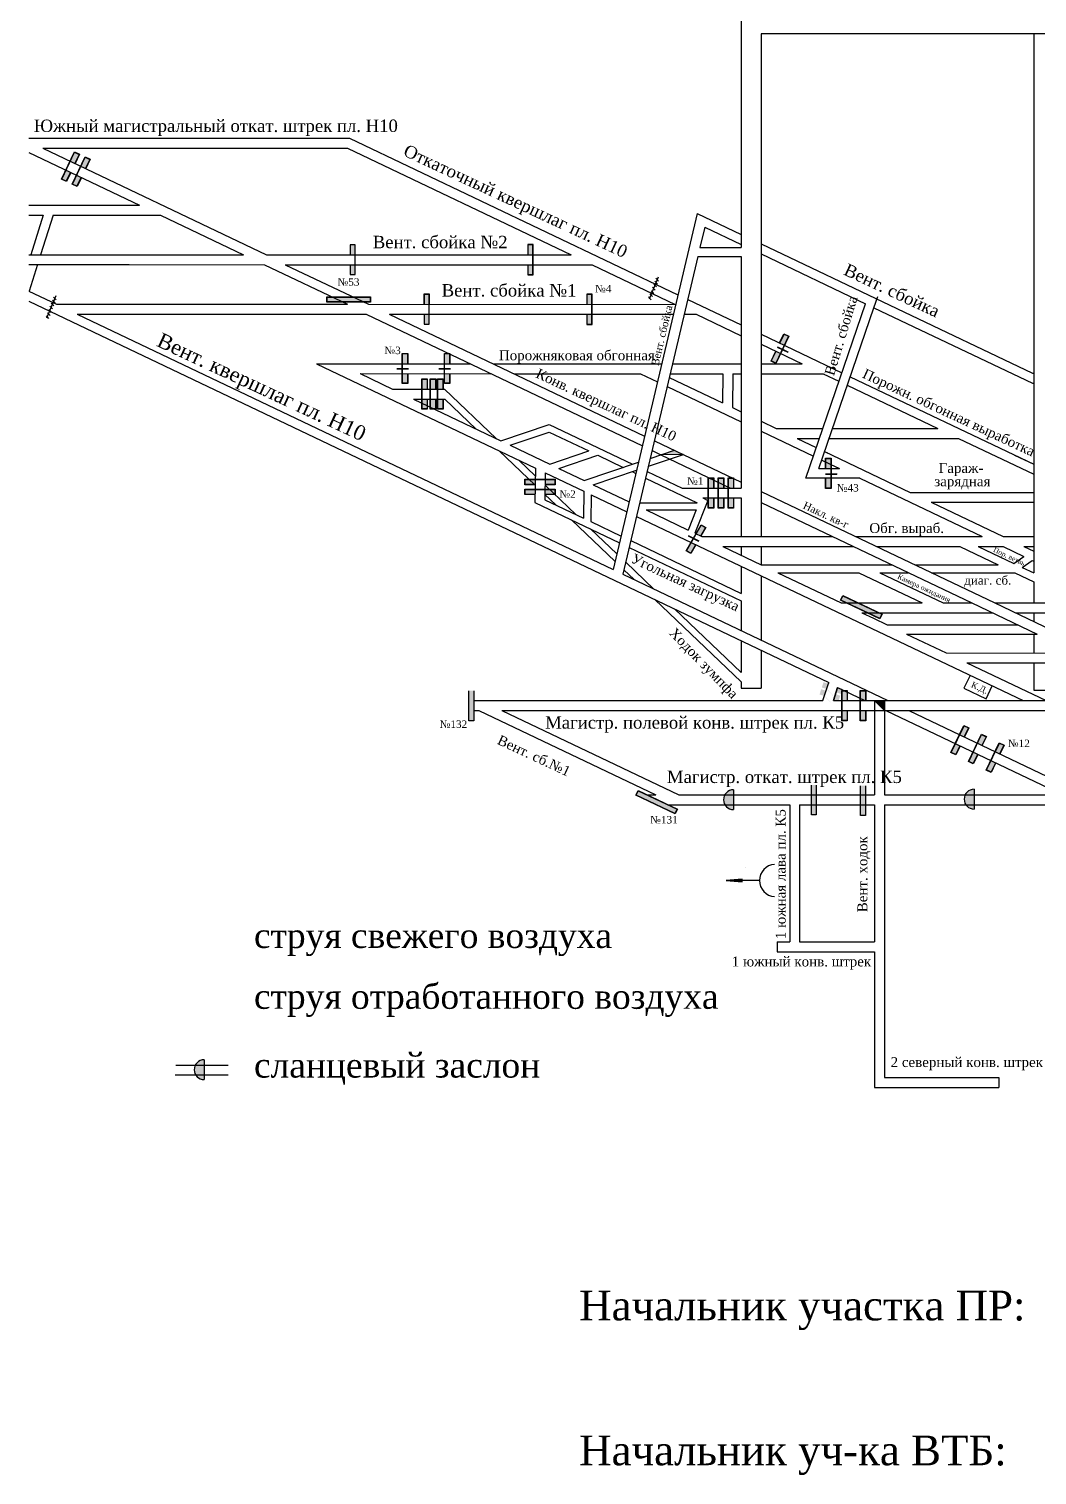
# Model space of a CAD drawing. Header units: millimetres. Extents: x -840 to -83, y -505 to 393.
# Drawn here: x -840 to -433, y -505 to 79 of the extents above; entities that cross this region are included whole.
import ezdxf

# ---------------------------------------------------------------- set-up
doc = ezdxf.new("R2010")
doc.units = ezdxf.units.MM
for name, color, linetype in [('Двери', 7, 'Continuous'), ('Номера перемычек', 7, 'Continuous'), ('Перемычки 01', 7, 'Continuous'), ('Подписи', 7, 'Continuous'), ('Услов заслоны', 7, 'Continuous')]:
    doc.layers.add(name, color=color, linetype=linetype)
doc.styles.get("Standard").update_dxf_attribs({"font": 'TIMES.TTF', "height": 10})

msp = doc.modelspace()

# ---------------------------------------------------------------- hatches: boundary and pattern name
for points in [[(-579.51, -91.21), (-584.97, -93.03), (-575.9, -92.93)], [(-573.95, -125.68), (-574.02, -125.81), (-571.93, -126.83), (-571.86, -126.7)], [(-569.81, -127.85), (-569.74, -127.72), (-571.77, -126.74), (-571.84, -126.87)], [(-498.79, -192.29), (-494.79, -196.29), (-494.79, -192.29)], [(-552.13, -265.51), (-552.13, -264.32), (-558.69, -264.96)]]:
    msp.add_hatch(color=256).paths.add_polyline_path(points)
h = msp.add_hatch(color=256)
h.paths.add_polyline_path([(-519.37, -184.88), (-520.05, -186.98), (-518.04, -187.63), (-518.01, -187.53), (-519.92, -186.91), (-519.31, -185.01), (-517.39, -185.63), (-517.36, -185.54)])
h.paths.add_polyline_path([(-518, -187.51), (-518.04, -187.63), (-515.6, -190.25), (-515.53, -190.17), (-515.84, -189.84)])
h.paths.add_polyline_path([(-514.36, -188.82), (-514.39, -188.92), (-512.38, -189.57), (-511.7, -187.48), (-513.71, -186.83), (-513.74, -186.92), (-511.83, -187.54), (-512.44, -189.44)])
h = msp.add_hatch(color=3)
h.paths.add_polyline_path([(-519.31, -185.01), (-519.92, -186.91), (-518.01, -187.53), (-517.39, -185.63)])
h.paths.add_polyline_path([(-513.74, -186.92), (-514.36, -188.82), (-512.44, -189.44), (-511.83, -187.54)])
h = msp.add_hatch(color=256)
h.paths.add_polyline_path([(-520.3, -187.7), (-520.97, -189.79), (-518.97, -190.44), (-518.94, -190.35), (-520.85, -189.73), (-520.23, -187.83), (-518.32, -188.45), (-518.29, -188.35)])
h.paths.add_polyline_path([(-518.93, -190.33), (-518.97, -190.44), (-516.53, -193.06), (-516.45, -192.99), (-516.76, -192.66)])
h.paths.add_polyline_path([(-515.28, -191.64), (-515.31, -191.73), (-513.3, -192.39), (-512.63, -190.29), (-514.63, -189.64), (-514.66, -189.74), (-512.75, -190.36), (-513.37, -192.26)])
h = msp.add_hatch(color=3)
h.paths.add_polyline_path([(-520.23, -187.83), (-520.85, -189.73), (-518.94, -190.35), (-518.32, -188.45)])
h.paths.add_polyline_path([(-514.66, -189.74), (-515.28, -191.64), (-513.37, -192.26), (-512.75, -190.36)])
at = {"layer": 'Двери'}
h = msp.add_hatch(color=256, dxfattribs=at)
h.paths.add_polyline_path([(-821.38, 24.59), (-819.62, 28.29), (-821.6, 29.24), (-823.37, 25.54), (-823.28, 25.49), (-821.55, 29.1), (-819.75, 28.24), (-821.47, 24.63)])
h.paths.add_polyline_path([(-825, 21.88), (-823.28, 25.49), (-823.37, 25.54), (-825.09, 21.93)])
h.paths.add_polyline_path([(-824.87, 17.28), (-823.1, 20.98), (-823.19, 21.02), (-824.92, 17.41), (-826.72, 18.27), (-825, 21.88), (-825.09, 21.93), (-826.85, 18.23)])
h = msp.add_hatch(color=3, dxfattribs=at)
h.paths.add_polyline_path([(-819.75, 28.24), (-821.55, 29.1), (-823.28, 25.49), (-821.47, 24.63)])
h.paths.add_polyline_path([(-826.72, 18.27), (-824.92, 17.41), (-823.19, 21.02), (-825, 21.88)])
h = msp.add_hatch(color=256, dxfattribs=at)
h.paths.add_polyline_path([(-817.1, 22.55), (-815.34, 26.25), (-817.32, 27.19), (-819.09, 23.49), (-819, 23.45), (-817.28, 27.06), (-815.47, 26.2), (-817.19, 22.59)])
h.paths.add_polyline_path([(-820.72, 19.84), (-819, 23.45), (-819.09, 23.49), (-820.81, 19.88)])
h.paths.add_polyline_path([(-820.59, 15.24), (-818.82, 18.94), (-818.91, 18.98), (-820.64, 15.37), (-822.44, 16.23), (-820.72, 19.84), (-820.81, 19.88), (-822.58, 16.18)])
h = msp.add_hatch(color=3, dxfattribs=at)
h.paths.add_polyline_path([(-815.47, 26.2), (-817.28, 27.06), (-819, 23.45), (-817.19, 22.59)])
h.paths.add_polyline_path([(-822.44, 16.23), (-820.64, 15.37), (-818.91, 18.98), (-820.72, 19.84)])
h = msp.add_hatch(color=256, dxfattribs=at)
h.paths.add_polyline_path([(-710.43, -12.29), (-710.43, -8.19), (-708.23, -8.19), (-708.23, -12.29), (-708.33, -12.29), (-708.33, -8.29), (-710.33, -8.29), (-710.33, -12.29)])
h.paths.add_polyline_path([(-708.33, -16.29), (-708.33, -12.29), (-708.23, -12.29), (-708.23, -16.29)])
h.paths.add_polyline_path([(-710.43, -20.39), (-710.43, -16.29), (-710.33, -16.29), (-710.33, -20.29), (-708.33, -20.29), (-708.33, -16.29), (-708.23, -16.29), (-708.23, -20.39)])
h = msp.add_hatch(color=3, dxfattribs=at)
h.paths.add_polyline_path([(-710.33, -8.29), (-708.33, -8.29), (-708.33, -12.29), (-710.33, -12.29)])
h.paths.add_polyline_path([(-708.33, -20.29), (-710.33, -20.29), (-710.33, -16.29), (-708.33, -16.29)])
h = msp.add_hatch(color=256, dxfattribs=at)
h.paths.add_polyline_path([(-638.72, -12.29), (-638.72, -8.19), (-636.52, -8.19), (-636.52, -12.29), (-636.62, -12.29), (-636.62, -8.29), (-638.62, -8.29), (-638.62, -12.29)])
h.paths.add_polyline_path([(-636.62, -16.29), (-636.62, -12.29), (-636.52, -12.29), (-636.52, -16.29)])
h.paths.add_polyline_path([(-638.72, -20.39), (-638.72, -16.29), (-638.62, -16.29), (-638.62, -20.29), (-636.62, -20.29), (-636.62, -16.29), (-636.52, -16.29), (-636.52, -20.39)])
h = msp.add_hatch(color=3, dxfattribs=at)
h.paths.add_polyline_path([(-638.62, -8.29), (-636.62, -8.29), (-636.62, -12.29), (-638.62, -12.29)])
h.paths.add_polyline_path([(-636.62, -20.29), (-638.62, -20.29), (-638.62, -16.29), (-636.62, -16.29)])
h = msp.add_hatch(color=256, dxfattribs=at)
h.paths.add_polyline_path([(-680.6, -32.3), (-680.6, -28.2), (-678.4, -28.2), (-678.4, -32.3), (-678.5, -32.3), (-678.5, -28.3), (-680.5, -28.3), (-680.5, -32.3)])
h.paths.add_polyline_path([(-678.5, -36.3), (-678.5, -32.3), (-678.4, -32.3), (-678.4, -36.3)])
h.paths.add_polyline_path([(-680.6, -40.4), (-680.6, -36.3), (-680.5, -36.3), (-680.5, -40.3), (-678.5, -40.3), (-678.5, -36.3), (-678.4, -36.3), (-678.4, -40.4)])
h = msp.add_hatch(color=3, dxfattribs=at)
h.paths.add_polyline_path([(-680.5, -28.3), (-678.5, -28.3), (-678.5, -32.3), (-680.5, -32.3)])
h.paths.add_polyline_path([(-678.5, -40.3), (-680.5, -40.3), (-680.5, -36.3), (-678.5, -36.3)])
h = msp.add_hatch(color=256, dxfattribs=at)
h.paths.add_polyline_path([(-614.93, -32.31), (-614.93, -28.21), (-612.73, -28.21), (-612.73, -32.31), (-612.83, -32.31), (-612.83, -28.31), (-614.83, -28.31), (-614.83, -32.31)])
h.paths.add_polyline_path([(-612.83, -36.31), (-612.83, -32.31), (-612.73, -32.31), (-612.73, -36.31)])
h.paths.add_polyline_path([(-614.93, -40.41), (-614.93, -36.31), (-614.83, -36.31), (-614.83, -40.31), (-612.83, -40.31), (-612.83, -36.31), (-612.73, -36.31), (-612.73, -40.41)])
h = msp.add_hatch(color=3, dxfattribs=at)
h.paths.add_polyline_path([(-614.83, -28.31), (-612.83, -28.31), (-612.83, -32.31), (-614.83, -32.31)])
h.paths.add_polyline_path([(-612.83, -40.31), (-614.83, -40.31), (-614.83, -36.31), (-612.83, -36.31)])
h = msp.add_hatch(color=256, dxfattribs=at)
h.paths.add_polyline_path([(-538.8, -51.51), (-540.56, -55.22), (-538.57, -56.16), (-536.81, -52.46), (-536.9, -52.41), (-538.62, -56.03), (-540.43, -55.17), (-538.71, -51.56)])
h.paths.add_polyline_path([(-535.19, -48.8), (-536.9, -52.41), (-536.81, -52.46), (-535.1, -48.84)])
h.paths.add_polyline_path([(-535.33, -44.2), (-537.09, -47.9), (-537, -47.94), (-535.28, -44.33), (-533.47, -45.19), (-535.19, -48.8), (-535.1, -48.84), (-533.34, -45.14)])
h = msp.add_hatch(color=3, dxfattribs=at)
h.paths.add_polyline_path([(-540.43, -55.17), (-538.62, -56.03), (-536.9, -52.41), (-538.71, -51.56)])
h.paths.add_polyline_path([(-533.47, -45.19), (-535.28, -44.33), (-537, -47.94), (-535.19, -48.8)])
h = msp.add_hatch(color=256, dxfattribs=at)
h.paths.add_polyline_path([(-687.13, -56.19), (-687.13, -52.09), (-689.33, -52.09), (-689.33, -56.19), (-689.23, -56.19), (-689.23, -52.19), (-687.23, -52.19), (-687.23, -56.19)])
h.paths.add_polyline_path([(-689.23, -60.19), (-689.23, -56.19), (-689.33, -56.19), (-689.33, -60.19)])
h.paths.add_polyline_path([(-687.13, -64.29), (-687.13, -60.19), (-687.23, -60.19), (-687.23, -64.19), (-689.23, -64.19), (-689.23, -60.19), (-689.33, -60.19), (-689.33, -64.29)])
h = msp.add_hatch(color=3, dxfattribs=at)
h.paths.add_polyline_path([(-687.23, -52.19), (-689.23, -52.19), (-689.23, -56.19), (-687.23, -56.19)])
h.paths.add_polyline_path([(-689.23, -64.19), (-687.23, -64.19), (-687.23, -60.19), (-689.23, -60.19)])
h = msp.add_hatch(color=256, dxfattribs=at)
h.paths.add_polyline_path([(-670.16, -56.19), (-670.16, -52.09), (-672.36, -52.09), (-672.36, -56.19), (-672.26, -56.19), (-672.26, -52.19), (-670.26, -52.19), (-670.26, -56.19)])
h.paths.add_polyline_path([(-672.26, -60.19), (-672.26, -56.19), (-672.36, -56.19), (-672.36, -60.19)])
h.paths.add_polyline_path([(-670.16, -64.29), (-670.16, -60.19), (-670.26, -60.19), (-670.26, -64.19), (-672.26, -64.19), (-672.26, -60.19), (-672.36, -60.19), (-672.36, -64.29)])
h = msp.add_hatch(color=3, dxfattribs=at)
h.paths.add_polyline_path([(-670.26, -52.19), (-672.26, -52.19), (-672.26, -56.19), (-670.26, -56.19)])
h.paths.add_polyline_path([(-672.26, -64.19), (-670.26, -64.19), (-670.26, -60.19), (-672.26, -60.19)])
h = msp.add_hatch(color=256, dxfattribs=at)
h.paths.add_polyline_path([(-537.95, -49.47), (-538.01, -49.6), (-536.02, -50.54), (-535.96, -50.41)])
h.paths.add_polyline_path([(-535.87, -50.46), (-535.93, -50.59), (-533.79, -51.6), (-533.73, -51.47)])
h = msp.add_hatch(color=256, dxfattribs=at)
h.paths.add_polyline_path([(-679.26, -66.53), (-679.26, -62.43), (-681.46, -62.43), (-681.46, -66.53), (-681.36, -66.53), (-681.36, -62.53), (-679.36, -62.53), (-679.36, -66.53)])
h.paths.add_polyline_path([(-681.36, -70.53), (-681.36, -66.53), (-681.46, -66.53), (-681.46, -70.53)])
h.paths.add_polyline_path([(-679.26, -74.63), (-679.26, -70.53), (-679.36, -70.53), (-679.36, -74.53), (-681.36, -74.53), (-681.36, -70.53), (-681.46, -70.53), (-681.46, -74.63)])
h = msp.add_hatch(color=3, dxfattribs=at)
h.paths.add_polyline_path([(-679.36, -62.53), (-681.36, -62.53), (-681.36, -66.53), (-679.36, -66.53)])
h.paths.add_polyline_path([(-681.36, -74.53), (-679.36, -74.53), (-679.36, -70.53), (-681.36, -70.53)])
h = msp.add_hatch(color=256, dxfattribs=at)
h.paths.add_polyline_path([(-675.83, -66.53), (-675.83, -62.43), (-678.03, -62.43), (-678.03, -66.53), (-677.93, -66.53), (-677.93, -62.53), (-675.93, -62.53), (-675.93, -66.53)])
h.paths.add_polyline_path([(-677.93, -70.53), (-677.93, -66.53), (-678.03, -66.53), (-678.03, -70.53)])
h.paths.add_polyline_path([(-675.83, -74.63), (-675.83, -70.53), (-675.93, -70.53), (-675.93, -74.53), (-677.93, -74.53), (-677.93, -70.53), (-678.03, -70.53), (-678.03, -74.63)])
h = msp.add_hatch(color=3, dxfattribs=at)
h.paths.add_polyline_path([(-675.93, -62.53), (-677.93, -62.53), (-677.93, -66.53), (-675.93, -66.53)])
h.paths.add_polyline_path([(-677.93, -74.53), (-675.93, -74.53), (-675.93, -70.53), (-677.93, -70.53)])
h = msp.add_hatch(color=256, dxfattribs=at)
h.paths.add_polyline_path([(-672.89, -66.53), (-672.89, -62.43), (-675.09, -62.43), (-675.09, -66.53), (-674.99, -66.53), (-674.99, -62.53), (-672.99, -62.53), (-672.99, -66.53)])
h.paths.add_polyline_path([(-674.99, -70.53), (-674.99, -66.53), (-675.09, -66.53), (-675.09, -70.53)])
h.paths.add_polyline_path([(-672.89, -74.63), (-672.89, -70.53), (-672.99, -70.53), (-672.99, -74.53), (-674.99, -74.53), (-674.99, -70.53), (-675.09, -70.53), (-675.09, -74.63)])
h = msp.add_hatch(color=3, dxfattribs=at)
h.paths.add_polyline_path([(-672.99, -62.53), (-674.99, -62.53), (-674.99, -66.53), (-672.99, -66.53)])
h.paths.add_polyline_path([(-674.99, -74.53), (-672.99, -74.53), (-672.99, -70.53), (-674.99, -70.53)])
h = msp.add_hatch(color=256, dxfattribs=at)
h.paths.add_polyline_path([(-518.53, -102.55), (-518.53, -106.65), (-516.33, -106.65), (-516.33, -102.55), (-516.43, -102.55), (-516.43, -106.55), (-518.43, -106.55), (-518.43, -102.55)])
h.paths.add_polyline_path([(-516.43, -98.55), (-516.43, -102.55), (-516.33, -102.55), (-516.33, -98.55)])
h.paths.add_polyline_path([(-518.53, -94.45), (-518.53, -98.55), (-518.43, -98.55), (-518.43, -94.55), (-516.43, -94.55), (-516.43, -98.55), (-516.33, -98.55), (-516.33, -94.45)])
h = msp.add_hatch(color=3, dxfattribs=at)
h.paths.add_polyline_path([(-518.43, -106.55), (-516.43, -106.55), (-516.43, -102.55), (-518.43, -102.55)])
h.paths.add_polyline_path([(-516.43, -94.55), (-518.43, -94.55), (-518.43, -98.55), (-516.43, -98.55)])
h = msp.add_hatch(color=256, dxfattribs=at)
h.paths.add_polyline_path([(-631.73, -105.13), (-627.63, -105.13), (-627.63, -102.93), (-631.73, -102.93), (-631.73, -103.03), (-627.73, -103.03), (-627.73, -105.03), (-631.73, -105.03)])
h.paths.add_polyline_path([(-635.73, -103.03), (-631.73, -103.03), (-631.73, -102.93), (-635.73, -102.93)])
h.paths.add_polyline_path([(-639.83, -105.13), (-635.73, -105.13), (-635.73, -105.03), (-639.73, -105.03), (-639.73, -103.03), (-635.73, -103.03), (-635.73, -102.93), (-639.83, -102.93)])
h = msp.add_hatch(color=3, dxfattribs=at)
h.paths.add_polyline_path([(-627.73, -105.03), (-627.73, -103.03), (-631.73, -103.03), (-631.73, -105.03)])
h.paths.add_polyline_path([(-639.73, -103.03), (-639.73, -105.03), (-635.73, -105.03), (-635.73, -103.03)])
h = msp.add_hatch(color=256, dxfattribs=at)
h.paths.add_polyline_path([(-563.66, -106.45), (-563.66, -102.35), (-565.86, -102.35), (-565.86, -106.45), (-565.76, -106.45), (-565.76, -102.45), (-563.76, -102.45), (-563.76, -106.45)])
h.paths.add_polyline_path([(-565.76, -110.45), (-565.76, -106.45), (-565.86, -106.45), (-565.86, -110.45)])
h.paths.add_polyline_path([(-563.66, -114.55), (-563.66, -110.45), (-563.76, -110.45), (-563.76, -114.45), (-565.76, -114.45), (-565.76, -110.45), (-565.86, -110.45), (-565.86, -114.55)])
h = msp.add_hatch(color=3, dxfattribs=at)
h.paths.add_polyline_path([(-563.76, -102.45), (-565.76, -102.45), (-565.76, -106.45), (-563.76, -106.45)])
h.paths.add_polyline_path([(-565.76, -114.45), (-563.76, -114.45), (-563.76, -110.45), (-565.76, -110.45)])
h = msp.add_hatch(color=256, dxfattribs=at)
h.paths.add_polyline_path([(-559.66, -106.45), (-559.66, -102.35), (-561.86, -102.35), (-561.86, -106.45), (-561.76, -106.45), (-561.76, -102.45), (-559.76, -102.45), (-559.76, -106.45)])
h.paths.add_polyline_path([(-561.76, -110.45), (-561.76, -106.45), (-561.86, -106.45), (-561.86, -110.45)])
h.paths.add_polyline_path([(-559.66, -114.55), (-559.66, -110.45), (-559.76, -110.45), (-559.76, -114.45), (-561.76, -114.45), (-561.76, -110.45), (-561.86, -110.45), (-561.86, -114.55)])
h = msp.add_hatch(color=3, dxfattribs=at)
h.paths.add_polyline_path([(-559.76, -102.45), (-561.76, -102.45), (-561.76, -106.45), (-559.76, -106.45)])
h.paths.add_polyline_path([(-561.76, -114.45), (-559.76, -114.45), (-559.76, -110.45), (-561.76, -110.45)])
h = msp.add_hatch(color=256, dxfattribs=at)
h.paths.add_polyline_path([(-555.66, -106.45), (-555.66, -102.35), (-557.86, -102.35), (-557.86, -106.45), (-557.76, -106.45), (-557.76, -102.45), (-555.76, -102.45), (-555.76, -106.45)])
h.paths.add_polyline_path([(-557.76, -110.45), (-557.76, -106.45), (-557.86, -106.45), (-557.86, -110.45)])
h.paths.add_polyline_path([(-555.66, -114.55), (-555.66, -110.45), (-555.76, -110.45), (-555.76, -114.45), (-557.76, -114.45), (-557.76, -110.45), (-557.86, -110.45), (-557.86, -114.55)])
h = msp.add_hatch(color=3, dxfattribs=at)
h.paths.add_polyline_path([(-555.76, -102.45), (-557.76, -102.45), (-557.76, -106.45), (-555.76, -106.45)])
h.paths.add_polyline_path([(-557.76, -114.45), (-555.76, -114.45), (-555.76, -110.45), (-557.76, -110.45)])
h = msp.add_hatch(color=256, dxfattribs=at)
h.paths.add_polyline_path([(-631.73, -109.13), (-627.63, -109.13), (-627.63, -106.93), (-631.73, -106.93), (-631.73, -107.03), (-627.73, -107.03), (-627.73, -109.03), (-631.73, -109.03)])
h.paths.add_polyline_path([(-635.73, -107.03), (-631.73, -107.03), (-631.73, -106.93), (-635.73, -106.93)])
h.paths.add_polyline_path([(-639.83, -109.13), (-635.73, -109.13), (-635.73, -109.03), (-639.73, -109.03), (-639.73, -107.03), (-635.73, -107.03), (-635.73, -106.93), (-639.83, -106.93)])
h = msp.add_hatch(color=3, dxfattribs=at)
h.paths.add_polyline_path([(-627.73, -109.03), (-627.73, -107.03), (-631.73, -107.03), (-631.73, -109.03)])
h.paths.add_polyline_path([(-639.73, -107.03), (-639.73, -109.03), (-635.73, -109.03), (-635.73, -107.03)])
h = msp.add_hatch(color=256, dxfattribs=at)
h.paths.add_polyline_path([(-568.89, -125.92), (-566.85, -122.36), (-568.76, -121.26), (-570.8, -124.82), (-570.71, -124.87), (-568.72, -121.4), (-566.99, -122.4), (-568.98, -125.87)])
h.paths.add_polyline_path([(-572.71, -128.34), (-570.71, -124.87), (-570.8, -124.82), (-572.8, -128.29)])
h.paths.add_polyline_path([(-572.93, -132.94), (-570.89, -129.38), (-570.98, -129.33), (-572.97, -132.8), (-574.7, -131.8), (-572.71, -128.34), (-572.8, -128.29), (-574.84, -131.84)])
h = msp.add_hatch(color=3, dxfattribs=at)
h.paths.add_polyline_path([(-566.99, -122.4), (-568.72, -121.4), (-570.71, -124.87), (-568.98, -125.87)])
h.paths.add_polyline_path([(-574.7, -131.8), (-572.97, -132.8), (-570.98, -129.33), (-572.71, -128.34)])
h = msp.add_hatch(color=256, dxfattribs=at)
h.paths.add_polyline_path([(-509.76, -192.34), (-509.76, -188.24), (-511.96, -188.24), (-511.96, -192.34), (-511.86, -192.34), (-511.86, -188.34), (-509.86, -188.34), (-509.86, -192.34)])
h.paths.add_polyline_path([(-511.86, -196.34), (-511.86, -192.34), (-511.96, -192.34), (-511.96, -196.34)])
h.paths.add_polyline_path([(-509.76, -200.44), (-509.76, -196.34), (-509.86, -196.34), (-509.86, -200.34), (-511.86, -200.34), (-511.86, -196.34), (-511.96, -196.34), (-511.96, -200.44)])
h = msp.add_hatch(color=3, dxfattribs=at)
h.paths.add_polyline_path([(-509.86, -188.34), (-511.86, -188.34), (-511.86, -192.34), (-509.86, -192.34)])
h.paths.add_polyline_path([(-511.86, -200.34), (-509.86, -200.34), (-509.86, -196.34), (-511.86, -196.34)])
h = msp.add_hatch(color=256, dxfattribs=at)
h.paths.add_polyline_path([(-502.35, -192.34), (-502.35, -188.24), (-504.55, -188.24), (-504.55, -192.34), (-504.45, -192.34), (-504.45, -188.34), (-502.45, -188.34), (-502.45, -192.34)])
h.paths.add_polyline_path([(-504.45, -196.34), (-504.45, -192.34), (-504.55, -192.34), (-504.55, -196.34)])
h.paths.add_polyline_path([(-502.35, -200.44), (-502.35, -196.34), (-502.45, -196.34), (-502.45, -200.34), (-504.45, -200.34), (-504.45, -196.34), (-504.55, -196.34), (-504.55, -200.44)])
h = msp.add_hatch(color=3, dxfattribs=at)
h.paths.add_polyline_path([(-502.45, -188.34), (-504.45, -188.34), (-504.45, -192.34), (-502.45, -192.34)])
h.paths.add_polyline_path([(-504.45, -200.34), (-502.45, -200.34), (-502.45, -196.34), (-504.45, -196.34)])
h = msp.add_hatch(color=256, dxfattribs=at)
h.paths.add_polyline_path([(-462.51, -206.92), (-460.74, -203.22), (-462.73, -202.28), (-464.49, -205.98), (-464.4, -206.02), (-462.68, -202.41), (-460.88, -203.27), (-462.6, -206.88)])
h.paths.add_polyline_path([(-466.13, -209.63), (-464.4, -206.02), (-464.49, -205.98), (-466.22, -209.59)])
h.paths.add_polyline_path([(-466, -214.23), (-464.23, -210.53), (-464.32, -210.49), (-466.04, -214.1), (-467.85, -213.24), (-466.13, -209.63), (-466.22, -209.59), (-467.98, -213.29)])
h = msp.add_hatch(color=3, dxfattribs=at)
h.paths.add_polyline_path([(-460.88, -203.27), (-462.68, -202.41), (-464.4, -206.02), (-462.6, -206.88)])
h.paths.add_polyline_path([(-467.85, -213.24), (-466.04, -214.1), (-464.32, -210.49), (-466.13, -209.63)])
h = msp.add_hatch(color=256, dxfattribs=at)
h.paths.add_polyline_path([(-455.43, -210.51), (-453.66, -206.81), (-455.65, -205.87), (-457.41, -209.57), (-457.32, -209.61), (-455.6, -206), (-453.8, -206.86), (-455.52, -210.47)])
h.paths.add_polyline_path([(-459.05, -213.22), (-457.32, -209.61), (-457.41, -209.57), (-459.14, -213.18)])
h.paths.add_polyline_path([(-458.92, -217.83), (-457.15, -214.12), (-457.24, -214.08), (-458.96, -217.69), (-460.77, -216.83), (-459.05, -213.22), (-459.14, -213.18), (-460.9, -216.88)])
h = msp.add_hatch(color=3, dxfattribs=at)
h.paths.add_polyline_path([(-453.8, -206.86), (-455.6, -206), (-457.32, -209.61), (-455.52, -210.47)])
h.paths.add_polyline_path([(-460.77, -216.83), (-458.96, -217.69), (-457.24, -214.08), (-459.05, -213.22)])
h = msp.add_hatch(color=256, dxfattribs=at)
h.paths.add_polyline_path([(-448.21, -213.96), (-446.44, -210.26), (-448.43, -209.31), (-450.19, -213.01), (-450.1, -213.05), (-448.38, -209.44), (-446.58, -210.3), (-448.3, -213.91)])
h.paths.add_polyline_path([(-451.82, -216.66), (-450.1, -213.05), (-450.19, -213.01), (-451.92, -216.62)])
h.paths.add_polyline_path([(-451.69, -221.27), (-449.93, -217.57), (-450.02, -217.53), (-451.74, -221.14), (-453.55, -220.27), (-451.82, -216.66), (-451.92, -216.62), (-453.68, -220.32)])
h = msp.add_hatch(color=3, dxfattribs=at)
h.paths.add_polyline_path([(-446.58, -210.3), (-448.38, -209.44), (-450.1, -213.05), (-448.3, -213.91)])
h.paths.add_polyline_path([(-453.55, -220.27), (-451.74, -221.14), (-450.02, -217.53), (-451.82, -216.66)])
at = {"layer": 'Перемычки 01'}
h = msp.add_hatch(color=256, dxfattribs=at)
h.paths.add_polyline_path([(-719.82, -29.32), (-719.82, -31.47), (-702.22, -31.47), (-702.22, -29.32)])
h.paths.add_polyline_path([(-702.35, -29.44), (-702.35, -31.34), (-719.69, -31.34), (-719.69, -29.44)], flags=16)
for color, points in [(3, [(-719.69, -29.44), (-719.69, -31.34), (-702.35, -31.34), (-702.35, -29.44)]), (256, [(-691.52, -58.25), (-691.52, -58.4), (-689.2, -58.4), (-689.2, -58.25)]), (256, [(-686.84, -58.4), (-686.84, -58.25), (-689.1, -58.25), (-689.1, -58.4)]), (256, [(-674.55, -58.25), (-674.55, -58.4), (-672.23, -58.4), (-672.23, -58.25)]), (256, [(-669.87, -58.4), (-669.87, -58.25), (-672.13, -58.25), (-672.13, -58.4)]), (3, [(-511.55, -150.03), (-512.36, -151.74), (-496.68, -159.16), (-495.87, -157.45)]), (3, [(-594.17, -228.73), (-594.98, -230.44), (-579.3, -237.86), (-578.49, -236.15)])]:
    msp.add_hatch(color=color, dxfattribs=at).paths.add_polyline_path(points)
h = msp.add_hatch(color=256, dxfattribs=at)
h.paths.add_polyline_path([(-511.61, -149.86), (-512.53, -151.8), (-496.62, -159.33), (-495.7, -157.39)])
h.paths.add_polyline_path([(-495.87, -157.45), (-496.68, -159.16), (-512.36, -151.74), (-511.55, -150.03)], flags=16)
h = msp.add_hatch(color=256, dxfattribs=at)
h.paths.add_polyline_path([(-660.4, -200.49), (-660.4, -196.39), (-660.5, -196.39), (-660.5, -200.39), (-662.5, -200.39), (-662.5, -196.39), (-662.6, -196.39), (-662.6, -200.49)])
h.paths.add_polyline_path([(-660.5, -196.39), (-660.4, -196.39), (-660.4, -188.29), (-662.6, -188.29), (-662.6, -196.39), (-662.5, -196.39), (-662.5, -188.39), (-660.5, -188.39)])
h = msp.add_hatch(color=3, dxfattribs=at)
h.paths.add_polyline_path([(-662.5, -200.39), (-660.5, -200.39), (-660.5, -196.39), (-662.5, -196.39)])
h.paths.add_polyline_path([(-660.5, -192.39), (-662.5, -192.39), (-662.5, -196.39), (-660.5, -196.39)])
h.paths.add_polyline_path([(-660.5, -192.39), (-660.5, -188.39), (-662.5, -188.39), (-662.5, -192.39)])
h = msp.add_hatch(color=256, dxfattribs=at)
h.paths.add_polyline_path([(-522.18, -238.53), (-522.18, -234.43), (-522.28, -234.43), (-522.28, -238.43), (-524.28, -238.43), (-524.28, -234.43), (-524.38, -234.43), (-524.38, -238.53)])
h.paths.add_polyline_path([(-522.28, -234.43), (-522.18, -234.43), (-522.18, -226.33), (-524.38, -226.33), (-524.38, -234.43), (-524.28, -234.43), (-524.28, -226.43), (-522.28, -226.43)])
h = msp.add_hatch(color=3, dxfattribs=at)
h.paths.add_polyline_path([(-524.28, -238.43), (-522.28, -238.43), (-522.28, -234.43), (-524.28, -234.43)])
h.paths.add_polyline_path([(-522.28, -230.43), (-524.28, -230.43), (-524.28, -234.43), (-522.28, -234.43)])
h.paths.add_polyline_path([(-522.28, -230.43), (-522.28, -226.43), (-524.28, -226.43), (-524.28, -230.43)])
h = msp.add_hatch(color=256, dxfattribs=at)
h.paths.add_polyline_path([(-502.36, -238.76), (-502.36, -234.66), (-502.46, -234.66), (-502.46, -238.66), (-504.46, -238.66), (-504.46, -234.66), (-504.56, -234.66), (-504.56, -238.76)])
h.paths.add_polyline_path([(-502.46, -234.66), (-502.36, -234.66), (-502.36, -226.56), (-504.56, -226.56), (-504.56, -234.66), (-504.46, -234.66), (-504.46, -226.66), (-502.46, -226.66)])
h = msp.add_hatch(color=3, dxfattribs=at)
h.paths.add_polyline_path([(-504.46, -238.66), (-502.46, -238.66), (-502.46, -234.66), (-504.46, -234.66)])
h.paths.add_polyline_path([(-502.46, -230.66), (-504.46, -230.66), (-504.46, -234.66), (-502.46, -234.66)])
h.paths.add_polyline_path([(-502.46, -230.66), (-502.46, -226.66), (-504.46, -226.66), (-504.46, -230.66)])
h = msp.add_hatch(color=256, dxfattribs=at)
h.paths.add_polyline_path([(-594.23, -228.56), (-595.15, -230.5), (-579.24, -238.03), (-578.32, -236.09)])
h.paths.add_polyline_path([(-578.49, -236.15), (-579.3, -237.86), (-594.98, -230.44), (-594.17, -228.73)], flags=16)
at = {"layer": 'Услов заслоны'}
h = msp.add_hatch(color=256, dxfattribs=at)
h.paths.add_polyline_path([(-555.71, -228.28, 0.267949), (-559.17, -230.28), (-555.71, -230.28)])
h.paths.add_polyline_path([(-555.71, -230.28), (-559.17, -230.28, 0.267949), (-559.17, -234.28), (-555.71, -234.28)])
h.paths.add_polyline_path([(-555.71, -234.28), (-559.17, -234.28, 0.267949), (-555.71, -236.28)])
h = msp.add_hatch(color=256, dxfattribs=at)
h.paths.add_polyline_path([(-458.61, -228.07, 0.267949), (-462.07, -230.07), (-458.61, -230.07)])
h.paths.add_polyline_path([(-458.61, -230.07), (-462.07, -230.07, 0.267949), (-462.07, -234.07), (-458.61, -234.07)])
h.paths.add_polyline_path([(-458.61, -234.07), (-462.07, -234.07, 0.267949), (-458.61, -236.07)])
h = msp.add_hatch(color=256, dxfattribs=at)
h.paths.add_polyline_path([(-769.33, -337.29, 0.267949), (-772.79, -339.29), (-769.33, -339.29)])
h.paths.add_polyline_path([(-769.33, -339.29), (-772.79, -339.29, 0.267949), (-772.79, -343.29), (-769.33, -343.29)])
h.paths.add_polyline_path([(-769.33, -343.29), (-772.79, -343.29, 0.267949), (-769.33, -345.29)])

# ---------------------------------------------------------------- linework, layer by layer
for p, q in [((-552.56, 287.32), (-552.56, -9.34)), ((-377.34, 76.89), (-544.56, 76.89)), ((-544.56, 76.89), (-544.56, -7.94)), ((-434.56, 76.89), (-434.56, -131.07)), ((-840, 34.78), (-710.58, 34.78)), ((-834.39, 30.78), (-744.08, -12.29)), ((-834.39, 30.78), (-711.48, 30.78)), ((-711.48, 30.78), (-621.15, -12.3)), ((-710.58, 34.78), (-578.09, -28.41)), ((-840, 29.02), (-795.32, 7.72)), ((-840, 7.72), (-795.32, 7.72)), ((-840, 3.72), (-834.24, 3.72)), ((-834.24, 3.72), (-839.3, -12.28)), ((-830.24, 3.72), (-835.3, -12.28)), ((-830.24, 3.72), (-811.66, 3.72)), ((-811.66, 3.72), (-786.93, 3.72)), ((-786.93, 3.72), (-753.38, -12.29)), ((-570.37, 4.37), (-604.26, -139.4)), ((-570.37, 4.37), (-552.56, -4.12)), ((-567.3, -1.1), (-569.24, -9.34)), ((-567.3, -1.1), (-552.56, -8.12)), ((-569.24, -9.34), (-552.56, -9.34)), ((-544.56, -7.94), (-544.56, -126.06)), ((-544.56, -7.94), (-435.08, -60.15)), ((-840, -12.28), (-807.91, -12.28)), ((-840, -16.28), (-799.52, -16.28)), ((-836.57, -16.28), (-839.96, -26.99)), ((-807.91, -12.28), (-753.38, -12.29)), ((-799.52, -16.28), (-744.99, -16.29)), ((-744.99, -16.29), (-711.43, -32.29)), ((-744.08, -12.29), (-621.15, -12.3)), ((-736.6, -16.29), (-703.04, -32.29)), ((-736.6, -16.29), (-612.76, -16.31)), ((-612.76, -16.31), (-579.2, -32.31)), ((-570.08, -12.92), (-600.34, -141.27)), ((-570.08, -12.92), (-552.56, -12.93)), ((-552.56, -12.93), (-552.56, -106.45)), ((-544.56, -11.94), (-502.4, -32.04)), ((-586.03, -21.29), (-589.75, -30.19)), ((-587.41, -22.99), (-586.36, -24.09)), ((-586.98, -21.79), (-585.93, -22.89)), ((-840, -26.98), (-828.88, -32.28)), ((-829.15, -28.93), (-832.87, -37.83)), ((-589.43, -28.03), (-588.38, -29.13)), ((-588.9, -26.8), (-587.85, -27.9)), ((-588.4, -25.42), (-587.34, -26.52)), ((-587.86, -24.19), (-586.81, -25.29)), ((-840, -30.98), (-517.21, -184.92)), ((-832.02, -34.44), (-830.97, -35.54)), ((-831.52, -33.06), (-830.47, -34.16)), ((-830.99, -31.83), (-829.94, -32.93)), ((-830.54, -30.63), (-829.48, -31.73)), ((-830.11, -29.43), (-829.06, -30.53)), ((-828.88, -32.28), (-711.43, -32.29)), ((-703.04, -32.29), (-579.2, -32.31)), ((-589.97, -29.32), (-588.92, -30.42)), ((-574.17, -30.28), (-552.56, -40.58)), ((-526.53, -102.48), (-502.4, -32.04)), ((-521.26, -98.56), (-499.03, -33.65)), ((-499.03, -33.65), (-435.08, -64.15)), ((-833.09, -36.96), (-832.04, -38.06)), ((-832.56, -35.67), (-831.5, -36.77)), ((-820.49, -36.28), (-703.94, -36.29)), ((-820.49, -36.28), (-604.26, -139.4)), ((-703.94, -36.29), (-592.48, -89.45)), ((-694.65, -36.3), (-591.55, -85.47)), ((-694.56, -36.31), (-579.96, -36.33)), ((-575.6, -36.33), (-570.78, -36.33)), ((-570.78, -36.33), (-552.56, -45.01)), ((-544.56, -44.4), (-511.96, -59.95)), ((-544.56, -48.4), (-527.96, -56.32)), ((-724.01, -56.29), (-662, -56.3)), ((-724.01, -56.29), (-635.61, -98.45)), ((-724.01, -56.29), (-724.01, -56.29)), ((-652.7, -56.3), (-584.67, -56.31)), ((-580.31, -56.31), (-552.56, -56.31)), ((-544.56, -56.31), (-527.96, -56.32)), ((-706.33, -60.29), (-653.61, -60.3)), ((-706.33, -60.29), (-693.24, -66.54)), ((-644.31, -60.3), (-593.17, -60.31)), ((-593.17, -60.31), (-586.38, -63.55)), ((-581.61, -61.82), (-560.13, -72.07)), ((-581.25, -60.31), (-560.02, -60.31)), ((-560.02, -60.31), (-560.13, -72.07)), ((-556.02, -60.31), (-556.14, -73.97)), ((-556.02, -60.31), (-552.56, -60.31)), ((-544.56, -60.31), (-519.57, -60.32)), ((-519.57, -60.32), (-513.14, -63.38)), ((-508.59, -61.56), (-434.56, -96.86)), ((-435.08, -60.15), (-434.56, -60.15)), ((-435.08, -64.15), (-434.56, -64.15)), ((-693.24, -66.54), (-672.35, -66.54)), ((-651.5, -86.44), (-672.35, -66.54)), ((-582.46, -65.42), (-552.56, -79.67)), ((-509.76, -65), (-473.24, -82.42)), ((-684.86, -70.53), (-672.16, -70.53)), ((-684.86, -70.53), (-649.56, -87.37)), ((-659.49, -82.63), (-672.16, -70.53)), ((-556.14, -73.97), (-552.56, -75.67)), ((-649.56, -87.37), (-630.11, -80.87)), ((-630.11, -80.87), (-596.51, -96.89)), ((-544.56, -79.49), (-538.44, -82.41)), ((-645.86, -89.13), (-630.11, -83.87)), ((-630.11, -83.87), (-614.09, -91.51)), ((-587.63, -87.34), (-552.56, -104.06)), ((-544.56, -83.49), (-523.47, -93.55)), ((-538.44, -82.41), (-519.66, -82.41)), ((-530.05, -86.41), (-521.03, -86.41)), ((-530.05, -86.41), (-522.3, -90.11)), ((-517.1, -86.41), (-464.85, -86.42)), ((-517.1, -86.41), (-516.24, -86.41)), ((-515.73, -82.41), (-473.24, -82.42)), ((-515.73, -82.41), (-515.22, -82.41)), ((-464.85, -86.42), (-434.56, -100.86)), ((-635.71, -105.34), (-650.22, -91.49)), ((-645.86, -89.13), (-629.84, -96.78)), ((-629.84, -96.78), (-614.09, -91.51)), ((-626.19, -98.51), (-610.44, -93.25)), ((-610.44, -93.25), (-600.21, -98.13)), ((-590.06, -97.66), (-575.9, -92.93)), ((-589.31, -94.48), (-579.51, -91.21)), ((-588.56, -91.32), (-584.97, -93.03)), ((-575.9, -92.93), (-584.97, -93.03)), ((-584.97, -93.03), (-556.84, -106.45)), ((-584.97, -93.03), (-584.97, -93.03)), ((-584.97, -93.03), (-584.97, -93.03)), ((-518.92, -91.72), (-484.37, -108.2)), ((-518.92, -91.72), (-517.73, -92.29)), ((-442.34, -93.15), (-434.56, -96.86)), ((-635.66, -101.57), (-642.22, -95.3)), ((-635.61, -98.45), (-635.81, -112.27)), ((-626.19, -98.51), (-615.96, -103.39)), ((-615.96, -103.39), (-594.04, -96.07)), ((-612.35, -105.11), (-594.79, -99.24)), ((-521.26, -98.56), (-512.97, -98.56)), ((-520.1, -95.16), (-514.13, -98)), ((-515.22, -97.48), (-512.97, -98.56)), ((-631.65, -100.34), (-631.81, -111.18)), ((-631.65, -100.34), (-616.13, -107.74)), ((-596.6, -99.85), (-595.1, -100.56)), ((-591.18, -102.43), (-570.31, -112.39)), ((-590.55, -99.74), (-576.47, -106.45)), ((-504.75, -102.48), (-526.53, -102.48)), ((-504.75, -102.48), (-455.29, -126.06)), ((-627.37, -113.3), (-631.78, -109.09)), ((-619.38, -117.11), (-631.72, -105.32)), ((-616.13, -107.74), (-616.28, -118.59)), ((-613.15, -109.17), (-613.3, -120.01)), ((-613.15, -109.17), (-598.75, -116.03)), ((-612.35, -105.11), (-597.81, -112.05)), ((-576.47, -106.45), (-552.56, -106.45)), ((-568.09, -110.45), (-552.56, -110.45)), ((-568.09, -110.45), (-566.02, -111.43)), ((-552.56, -110.45), (-552.56, -126.06)), ((-544.56, -107.88), (-450.28, -152.84)), ((-484.37, -108.2), (-434.56, -108.2)), ((-635.81, -112.27), (-601.7, -128.54)), ((-631.81, -111.18), (-616.28, -118.59)), ((-593.53, -112.39), (-570.31, -112.39)), ((-591, -115.3), (-570.72, -115.3)), ((-591, -115.3), (-574.2, -123.31)), ((-570.72, -115.3), (-573.97, -123.42)), ((-566.02, -111.43), (-571.32, -124.68)), ((-544.56, -112.31), (-459.58, -152.84)), ((-475.98, -112.2), (-434.56, -112.2)), ((-475.98, -112.2), (-446.9, -126.06)), ((-603.48, -136.11), (-621.1, -119.29)), ((-613.3, -120.01), (-601.06, -125.84)), ((-594.83, -117.9), (-438.85, -192.29)), ((-602.75, -132.99), (-613.34, -122.87)), ((-597.14, -127.71), (-552.56, -148.98)), ((-574.2, -123.31), (-573.97, -123.42)), ((-571.32, -124.68), (-568.44, -126.06)), ((-568.44, -126.06), (-515.72, -126.06)), ((-506.43, -126.06), (-455.29, -126.06)), ((-446.9, -126.06), (-434.56, -126.07)), ((-597.78, -130.41), (-552.56, -151.98)), ((-560.05, -130.06), (-507.34, -130.06)), ((-560.05, -130.06), (-544.51, -137.47)), ((-552.56, -130.06), (-552.56, -133.63)), ((-544.56, -130.06), (-544.56, -137.44)), ((-498.04, -130.06), (-464.37, -130.06)), ((-464.37, -130.06), (-448.83, -137.48)), ((-456.9, -130.06), (-442.52, -136.92)), ((-456.9, -130.06), (-446.9, -130.06)), ((-446.9, -130.06), (-438.51, -134.07)), ((-442.52, -136.92), (-438.51, -134.07)), ((-438.51, -130.07), (-434.56, -131.95)), ((-438.51, -130.07), (-434.56, -130.07)), ((-434.56, -131.11), (-434.56, -140.72)), ((-595.81, -143.43), (-599.92, -139.51)), ((-587.82, -147.25), (-599.19, -136.39)), ((-552.56, -138.06), (-552.56, -148.98)), ((-544.51, -137.47), (-491.79, -137.47)), ((-482.5, -137.47), (-466.59, -137.48)), ((-466.59, -137.48), (-448.83, -137.48)), ((-439.19, -138.51), (-435.18, -135.66)), ((-439.19, -138.51), (-434.56, -140.72)), ((-435.18, -135.66), (-434.56, -135.95)), ((-600.34, -141.27), (-493.36, -192.29)), ((-544.56, -141.88), (-544.56, -167.88)), ((-537.86, -140.64), (-512.29, -152.84)), ((-537.86, -140.64), (-505.1, -140.64)), ((-505.1, -140.64), (-479.52, -152.84)), ((-496.71, -140.64), (-471.13, -152.84)), ((-496.71, -140.64), (-485.15, -140.64)), ((-475.86, -140.64), (-442.19, -140.64)), ((-442.19, -140.64), (-434.56, -144.28)), ((-434.56, -144.28), (-434.56, -152.84)), ((-552.56, -184.73), (-587.44, -151.43)), ((-552.56, -180.91), (-579.45, -155.24)), ((-552.56, -151.98), (-552.56, -164.06)), ((-552.56, -152.39), (-552.56, -164.06)), ((-512.29, -152.84), (-479.52, -152.84)), ((-503.9, -156.84), (-471.13, -156.84)), ((-503.9, -156.84), (-499.23, -159.06)), ((-471.13, -152.84), (-459.58, -152.84)), ((-471.13, -156.84), (-451.19, -156.84)), ((-459.58, -152.84), (-433.2, -165.42)), ((-450.28, -152.84), (-416.61, -152.84)), ((-450.28, -152.84), (-447.73, -152.84)), ((-450.28, -152.84), (-423.91, -165.42)), ((-441.89, -156.84), (-408.23, -156.84)), ((-441.89, -156.84), (-439.34, -156.84)), ((-434.56, -156.84), (-434.56, -160.34)), ((-499.23, -159.06), (-493.62, -161.74)), ((-493.62, -161.74), (-460.86, -161.74)), ((-460.86, -161.74), (-440.91, -161.74)), ((-441.89, -161.74), (-440.91, -161.74)), ((-552.56, -168.06), (-552.56, -180.91)), ((-485.91, -165.42), (-439.34, -165.42)), ((-485.91, -165.42), (-469.88, -173.06)), ((-441.89, -165.42), (-433.2, -165.42)), ((-434.56, -165.42), (-434.56, -173.07)), ((-544.56, -171.88), (-544.56, -187.31)), ((-469.88, -173.06), (-417.16, -173.07)), ((-461.49, -177.06), (-408.78, -177.07)), ((-461.49, -177.06), (-429.56, -192.29)), ((-434.56, -177.07), (-434.56, -188.04)), ((-552.56, -184.73), (-552.56, -187.31)), ((-519.62, -192.29), (-517.21, -184.92)), ((-517.33, -185.53), (-517.28, -185.44)), ((-460.24, -182.09), (-462.7, -187.3)), ((-453.69, -191.55), (-451.25, -186.38)), ((-660.43, -192.29), (-519.62, -192.29)), ((-552.56, -187.31), (-544.56, -187.31)), ((-515.4, -192.29), (-513.67, -187.04)), ((-513.67, -187.04), (-515.4, -192.29)), ((-515.4, -192.29), (-367.56, -192.29)), ((-515.4, -192.29), (-481.09, -192.29)), ((-513.67, -187.04), (-502.66, -192.29)), ((-498.79, -192.29), (-498.79, -230.36)), ((-498.79, -192.29), (-494.79, -196.29)), ((-494.79, -192.29), (-494.79, -230.36)), ((-462.7, -187.3), (-453.69, -191.55)), ((-434.56, -188.04), (-434.56, -188.04)), ((-434.56, -188.04), (-426.56, -188.04)), ((-660.45, -196.29), (-658.47, -196.29)), ((-658.47, -196.29), (-587.04, -230.36)), ((-649.18, -196.29), (-577.75, -230.36)), ((-649.18, -196.29), (-494.79, -196.29)), ((-570.94, -196.29), (-541.46, -196.29)), ((-494.79, -196.29), (-368.46, -196.29)), ((-494.27, -196.29), (-422.84, -230.36)), ((-484.98, -196.29), (-413.54, -230.36)), ((-590.42, -230.36), (-587.04, -230.36)), ((-577.75, -230.36), (-498.79, -230.36)), ((-494.79, -230.36), (-422.84, -230.36)), ((-581.96, -234.36), (-568.26, -234.36)), ((-568.39, -234.36), (-533.02, -234.36)), ((-533.02, -234.36), (-533.02, -289.71)), ((-529.01, -234.36), (-529.01, -289.71)), ((-529.01, -234.36), (-498.79, -234.36)), ((-498.79, -234.36), (-498.79, -289.71)), ((-494.79, -234.36), (-407.15, -234.36)), ((-494.79, -234.36), (-494.79, -344.46)), ((-550.81, -259.71), (-550.81, -259.71)), ((-545.21, -264.96), (-552.13, -264.96)), ((-538.14, -289.71), (-533.02, -289.71)), ((-529.01, -289.71), (-529.01, -289.71)), ((-529.01, -289.71), (-498.79, -289.71)), ((-538.14, -293.71), (-498.79, -293.71)), ((-529.01, -293.71), (-529.01, -293.71)), ((-498.79, -293.71), (-498.79, -348.46)), ((-781.04, -343.41), (-759.63, -343.41)), ((-780.66, -339.41), (-759.57, -339.41)), ((-494.79, -344.46), (-459.75, -344.46)), ((-478.68, -344.46), (-448.65, -344.46)), ((-448.65, -344.46), (-448.65, -348.46)), ((-498.79, -348.46), (-459.75, -348.46)), ((-494.79, -348.46), (-494.79, -348.46)), ((-487.8, -348.46), (-448.65, -348.46))]:
    msp.add_line(p, q)
at = {"color": 2}
msp.add_line((-499.03, -33.65), (-497.48, -29.14), dxfattribs=at)
at = {"color": 0}
msp.add_line((-538.14, -289.71), (-538.14, -293.71), dxfattribs=at)
msp.add_lwpolyline([(-552.13, -264.32), (-558.69, -264.96), (-552.13, -265.51)], close=True)
msp.add_arc((-538.7, -264.91), 6.51, 93.5948, 266.4052)
at = {"layer": 'Двери'}
for p, q in [((-538.01, -49.6), (-533.79, -51.6)), ((-537.95, -49.47), (-533.73, -51.47)), ((-533.73, -51.47), (-533.79, -51.6)), ((-691.52, -58.25), (-686.84, -58.25)), ((-690.75, -58.25), (-690.75, -58.4)), ((-674.55, -58.25), (-669.87, -58.25)), ((-673.78, -58.25), (-673.78, -58.4)), ((-691.52, -58.4), (-686.84, -58.4)), ((-674.55, -58.4), (-669.87, -58.4)), ((-518.63, -100.67), (-513.96, -100.67)), ((-518.63, -100.81), (-513.96, -100.81)), ((-513.96, -100.67), (-513.96, -100.81)), ((-574.01, -125.81), (-569.81, -127.85)), ((-573.95, -125.68), (-569.74, -127.72))]:
    msp.add_line(p, q, dxfattribs=at)
for points in [[(-823.1, 20.98), (-824.87, 17.28), (-826.85, 18.23), (-821.6, 29.24), (-819.62, 28.29), (-821.38, 24.59)], [(-823.19, 21.02), (-824.92, 17.41), (-826.72, 18.27), (-821.55, 29.1), (-819.75, 28.24), (-821.47, 24.63)], [(-818.82, 18.94), (-820.59, 15.24), (-822.58, 16.18), (-817.32, 27.19), (-815.34, 26.25), (-817.1, 22.55)], [(-818.91, 18.98), (-820.64, 15.37), (-822.44, 16.23), (-817.28, 27.06), (-815.47, 26.2), (-817.19, 22.59)], [(-710.33, -16.29), (-710.33, -20.29), (-708.33, -20.29), (-708.33, -8.29), (-710.33, -8.29), (-710.33, -12.29)], [(-638.72, -16.29), (-638.72, -20.39), (-636.52, -20.39), (-636.52, -8.19), (-638.72, -8.19), (-638.72, -12.29)], [(-638.62, -16.29), (-638.62, -20.29), (-636.62, -20.29), (-636.62, -8.29), (-638.62, -8.29), (-638.62, -12.29)], [(-678.4, -32.29), (-678.4, -28.2), (-680.6, -28.2), (-680.6, -32.3)], [(-680.5, -36.3), (-680.5, -40.3), (-678.5, -40.3), (-678.5, -28.3), (-680.5, -28.3), (-680.5, -32.3)], [(-614.93, -36.31), (-614.93, -40.41), (-612.73, -40.41), (-612.73, -28.21), (-614.93, -28.21), (-614.93, -32.31)], [(-614.83, -36.31), (-614.83, -40.31), (-612.83, -40.31), (-612.83, -28.31), (-614.83, -28.31), (-614.83, -32.31)], [(-537.09, -47.9), (-535.33, -44.2), (-533.34, -45.14), (-538.57, -56.16), (-540.56, -55.22), (-538.63, -51.16)], [(-537, -47.94), (-535.28, -44.33), (-533.47, -45.19), (-538.62, -56.03), (-540.43, -55.17), (-538.54, -51.2)], [(-687.13, -60.19), (-687.13, -64.29), (-689.33, -64.29), (-689.33, -52.09), (-687.13, -52.09), (-687.13, -56.19)], [(-687.23, -60.19), (-687.23, -64.19), (-689.23, -64.19), (-689.23, -52.19), (-687.23, -52.19), (-687.23, -56.19)], [(-670.16, -60.19), (-670.16, -64.29), (-672.36, -64.29), (-672.36, -52.09), (-670.16, -52.09), (-670.16, -56.19)], [(-670.26, -60.19), (-670.26, -64.19), (-672.26, -64.19), (-672.26, -52.19), (-670.26, -52.19), (-670.26, -56.19)], [(-679.26, -70.53), (-679.26, -74.63), (-681.46, -74.63), (-681.46, -62.43), (-679.26, -62.43), (-679.26, -66.53)], [(-679.36, -70.53), (-679.36, -74.53), (-681.36, -74.53), (-681.36, -62.53), (-679.36, -62.53), (-679.36, -66.53)], [(-675.83, -70.53), (-675.83, -74.63), (-678.03, -74.63), (-678.03, -62.43), (-675.83, -62.43), (-675.83, -66.53)], [(-675.93, -70.53), (-675.93, -74.53), (-677.93, -74.53), (-677.93, -62.53), (-675.93, -62.53), (-675.93, -66.53)], [(-672.89, -70.53), (-672.89, -74.63), (-675.09, -74.63), (-675.09, -62.43), (-672.89, -62.43), (-672.89, -66.53)], [(-672.99, -70.53), (-672.99, -74.53), (-674.99, -74.53), (-674.99, -62.53), (-672.99, -62.53), (-672.99, -66.53)], [(-518.53, -98.55), (-518.53, -94.45), (-516.33, -94.45), (-516.33, -106.65), (-518.53, -106.65), (-518.53, -102.55)], [(-518.43, -98.55), (-518.43, -94.55), (-516.43, -94.55), (-516.43, -106.55), (-518.43, -106.55), (-518.43, -102.55)], [(-635.73, -105.13), (-639.83, -105.13), (-639.83, -102.93), (-627.63, -102.93), (-627.63, -105.13), (-631.73, -105.13)], [(-635.73, -105.03), (-639.73, -105.03), (-639.73, -103.03), (-627.73, -103.03), (-627.73, -105.03), (-631.73, -105.03)], [(-563.66, -110.45), (-563.66, -114.55), (-565.86, -114.55), (-565.86, -102.35), (-563.66, -102.35), (-563.66, -106.45)], [(-563.76, -110.45), (-563.76, -114.45), (-565.76, -114.45), (-565.76, -102.45), (-563.76, -102.45), (-563.76, -106.45)], [(-559.66, -110.45), (-559.66, -114.55), (-561.86, -114.55), (-561.86, -102.35), (-559.66, -102.35), (-559.66, -106.45)], [(-559.76, -110.45), (-559.76, -114.45), (-561.76, -114.45), (-561.76, -102.45), (-559.76, -102.45), (-559.76, -106.45)], [(-555.66, -110.45), (-555.66, -114.55), (-557.86, -114.55), (-557.86, -102.35), (-555.66, -102.35), (-555.66, -106.45)], [(-555.76, -110.45), (-555.76, -114.45), (-557.76, -114.45), (-557.76, -102.45), (-555.76, -102.45), (-555.76, -106.45)], [(-635.73, -109.13), (-639.83, -109.13), (-639.83, -106.93), (-627.63, -106.93), (-627.63, -109.13), (-631.73, -109.13)], [(-635.73, -109.03), (-639.73, -109.03), (-639.73, -107.03), (-627.73, -107.03), (-627.73, -109.03), (-631.73, -109.03)], [(-570.89, -129.38), (-572.93, -132.94), (-574.84, -131.84), (-568.76, -121.26), (-566.85, -122.36), (-568.89, -125.92)], [(-570.98, -129.33), (-572.97, -132.8), (-574.7, -131.8), (-568.72, -121.4), (-566.99, -122.4), (-568.98, -125.87)], [(-509.76, -196.34), (-509.76, -200.44), (-511.96, -200.44), (-511.96, -188.24), (-509.76, -188.24), (-509.76, -192.34)], [(-509.86, -196.34), (-509.86, -200.34), (-511.86, -200.34), (-511.86, -188.34), (-509.86, -188.34), (-509.86, -192.34)], [(-502.35, -196.34), (-502.35, -200.44), (-504.55, -200.44), (-504.55, -188.24), (-502.35, -188.24), (-502.35, -192.34)], [(-502.45, -196.34), (-502.45, -200.34), (-504.45, -200.34), (-504.45, -188.34), (-502.45, -188.34), (-502.45, -192.34)], [(-464.23, -210.53), (-466, -214.23), (-467.98, -213.29), (-462.73, -202.28), (-460.74, -203.22), (-462.51, -206.92)], [(-464.32, -210.49), (-466.04, -214.1), (-467.85, -213.24), (-462.68, -202.41), (-460.88, -203.27), (-462.6, -206.88)], [(-457.15, -214.12), (-458.92, -217.83), (-460.9, -216.88), (-455.65, -205.87), (-453.66, -206.81), (-455.43, -210.51)], [(-457.24, -214.08), (-458.96, -217.69), (-460.77, -216.83), (-455.6, -206), (-453.8, -206.86), (-455.52, -210.47)], [(-449.93, -217.57), (-451.69, -221.27), (-453.68, -220.32), (-448.43, -209.31), (-446.44, -210.26), (-448.21, -213.96)], [(-450.02, -217.53), (-451.74, -221.14), (-453.55, -220.27), (-448.38, -209.44), (-446.58, -210.3), (-448.3, -213.91)]]:
    msp.add_lwpolyline(points, dxfattribs=at)
at = {"layer": 'Перемычки 01'}
for points in [[(-719.82, -29.32), (-702.22, -29.32), (-702.22, -31.47), (-719.82, -31.47)], [(-719.69, -29.44), (-702.35, -29.44), (-702.35, -31.34), (-719.69, -31.34)], [(-511.61, -149.86), (-495.7, -157.39), (-496.62, -159.33), (-512.53, -151.8)], [(-511.55, -150.03), (-495.87, -157.45), (-496.68, -159.16), (-512.36, -151.74)], [(-594.23, -228.56), (-578.32, -236.09), (-579.24, -238.03), (-595.15, -230.5)], [(-594.17, -228.73), (-578.49, -236.15), (-579.3, -237.86), (-594.98, -230.44)]]:
    msp.add_lwpolyline(points, close=True, dxfattribs=at)
for points in [[(-660.5, -188.39), (-660.5, -200.39), (-662.5, -200.39), (-662.5, -188.39)], [(-522.28, -226.43), (-522.28, -238.43), (-524.28, -238.43), (-524.28, -226.43)], [(-502.46, -226.66), (-502.46, -238.66), (-504.46, -238.66), (-504.46, -226.66)]]:
    msp.add_lwpolyline(points, dxfattribs=at)
at = {"layer": 'Услов заслоны'}
for p, q in [((-555.71, -228.28), (-555.71, -236.28)), ((-458.61, -228.07), (-458.61, -236.07)), ((-769.33, -337.29), (-769.33, -345.29))]:
    msp.add_line(p, q, dxfattribs=at)
for centre in [(-555.71, -232.28), (-458.61, -232.07), (-769.33, -341.29)]:
    msp.add_arc(centre, 4, 90, 270, dxfattribs=at)

# ---------------------------------------------------------------- texts
for s, height, p in [('Южный магистральный откат. штрек пл. Н10', 5, (-838.02, 37.29)), ('Вент. сбойка №2', 5, (-701.26, -9.64)), ('Вент. сбойка №1', 5, (-673.46, -29.15)), ('Порожняковая обгонная', 4, (-650.35, -54.87)), ('Гараж-', 4, (-472.91, -100.36)), ('зарядная', 4, (-474.66, -105.75)), ('Обг. выраб.', 4, (-500.88, -124.62)), ('диаг. сб.', 3.5, (-462.61, -145.46)), ('Магистр. полевой конв. штрек пл. К5', 5, (-631.7, -203.6)), ('Магистр. откат. штрек пл. К5', 5, (-582.55, -225.55)), ('1 южный конв. штрек', 4, (-556.39, -299.61)), ('2 северный конв. штрек', 4, (-492.29, -340.22))]:
    msp.add_text(s, height=height).set_placement(p)
for s, height, rotation, p in [('Откаточный квершлаг пл. Н10', 5, 335, (-689.33, 27.97)), ('Вент. сбойка', 5, 335, (-511.64, -20.15)), ('Вент. сбойка', 3, 76.65976, (-586.03, -57.32)), ('Вент. сбойка', 4, 73.15982, (-515.2, -61.38)), ('Вент. квершлаг пл. Н10', 6, 335, (-788.89, -48.96)), ('Конв. квершлаг пл. Н10', 4, 335, (-635.84, -61.66)), ('Порожн. обгонная выработка', 4, 335, (-504.03, -61.75)), ('Угольная загрузка', 4, 335, (-597.41, -136.35)), ('Ходок зумпфа', 4, 314, (-581.96, -165.24)), ('К.Д.', 2.5, 335.67264, (-460.07, -186.74)), ('Вент. сб.№1', 4, 335, (-651.38, -209.63)), ('1 южная лава пл. К5', 4, 90, (-534.67, -288.59)), ('Вент. ходок', 4, 90, (-501.68, -277.72))]:
    msp.add_text(s, height=height, rotation=rotation).set_placement(p)
at = {"color": 7}
for s, height, p in [('Накл. кв-г', 3, (-527.94, -114.53)), ('Пор. ветвь', 2, (-451.07, -132.1)), ('Камера ожидания', 2, (-489.73, -142.91))]:
    msp.add_text(s, height=height, rotation=335, dxfattribs=at).set_placement(p)
at = {"layer": 'Номера перемычек', "color": 7}
for s, p in [('№53', (-715.48, -24.8)), ('№4', (-611.55, -27.46)), ('№3', (-696.57, -52.4)), ('№1', (-574.44, -105.12)), ('№43', (-514.03, -107.87)), ('№2', (-625.94, -110.4))]:
    msp.add_text(s, height=3, dxfattribs=at).set_placement(p)
at = {"layer": 'Номера перемычек'}
for s, p in [('№132', (-674.26, -203.29)), ('№12', (-444.97, -211.06)), ('№131', (-589.3, -241.89))]:
    msp.add_text(s, height=3, dxfattribs=at).set_placement(p)
at = {"layer": 'Подписи', "color": 0}
msp.add_text('Начальник участка ПР:', height=12, dxfattribs=at).set_placement((-617.98, -442.5))
at = {"layer": 'Подписи'}
msp.add_text('Начальник уч-ка ВТБ:', height=12, dxfattribs=at).set_placement((-617.98, -501))
at = {"layer": 'Услов заслоны'}
for s, p in [('струя свежего воздуха', (-749.19, -292.15)), ('струя отработанного воздуха', (-749.19, -316.72)), ('сланцевый заслон', (-749.19, -344.48))]:
    msp.add_text(s, height=10, dxfattribs=at).set_placement(p)

doc.saveas('drawing.dxf')
